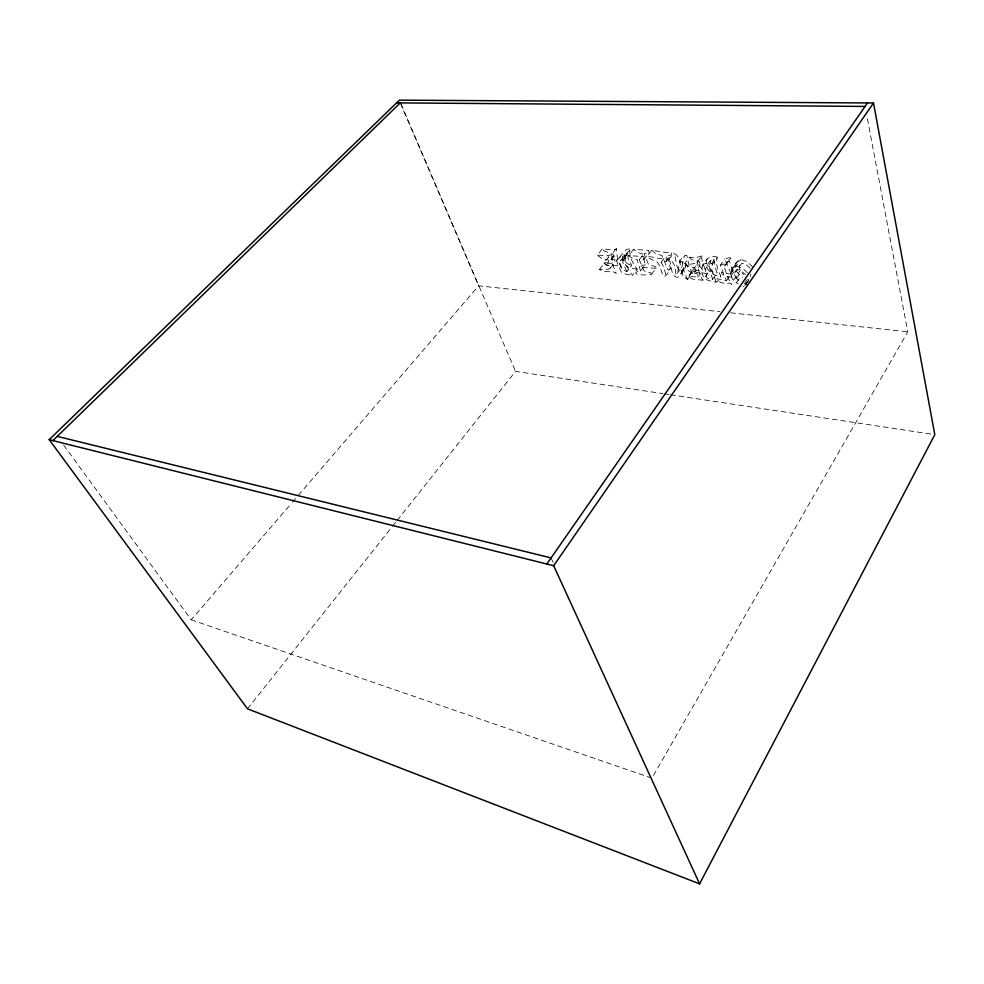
<?xml version="1.0" encoding="UTF-8"?>
<svg xmlns="http://www.w3.org/2000/svg" width="984" height="984" viewBox="0 0 984 984"><rect width="100%" height="100%" fill="white"/><g stroke="black" fill="none" stroke-linecap="round" stroke-linejoin="round"><path stroke-width="0.74" stroke-dasharray="4.92 3.69" d="M717.533 257.328C705.553 251.83 695.368 272.937 706.733 279.813C713.043 281.633 717.951 285.286 720.768 275.84C717.656 270.563 715.835 264.229 716.881 258.079L717.533 257.328L712.244 264.499L711.826 270.194L716.192 282.26M750.657 276.701L750.804 273.909M640.584 271.055L637.091 259.481L634.803 259.296L628.468 255.938L633.499 249.309L648.776 250.379L648.899 252.986L644.139 259.173L639.317 259.739L644.028 270.883L650.904 272.925C654.569 275.987 628.296 275.606 637.816 271.35L640.584 271.055L645.381 264.364L641.851 253.331L639.575 253.146L633.327 249.518M692.219 273.072L687.373 269.997C687.718 255.668 683.326 275.729 677.275 277.414C669.846 275.852 672.478 264.782 668.837 259.542C673.979 261.08 675.91 268.361 675.664 273.22L676.033 274.216L677.25 273.355C679.44 267.513 678.554 256.074 686.783 255.299L689.464 267.587L692.219 273.072L687.595 279.394M677.25 273.355L681.912 267.07L684.2 256.024M616.328 248.669L611.519 254.745L612.749 265.003L616.267 273.478L613.229 271.744L603.745 271.621L599.404 269.493L608.247 269.198L610.338 268.066L609.982 265.52L607.411 265.766L603.819 262.962L608.616 256.922C620.633 255.938 608.001 252.384 604.434 251.092C597.792 246.148 613.745 252.088 616.328 248.669L617.522 258.927L621.002 267.402L617.977 265.68L608.506 265.594L604.176 263.478L613.02 263.146L615.098 262.002L614.754 259.456L612.183 259.727L609.084 258.079L608.616 256.922M701.875 255.938L695.614 257.796L689.427 257.242L684.741 263.564L690.94 264.142L695.86 263.245L702.551 255.68L701.666 257.722L701.998 259.997L705.048 269.53L707.471 273.761L702.871 280.132L694.458 279.53L691.444 278.656L688.948 276.307L697.435 277.107L697.139 273.626L694.901 273.441L691.986 271.067L696.635 264.721L700.264 264.942L695.626 271.301L691.986 271.067M697.435 277.107C704.482 270.293 703.277 267.943 696.635 264.721M644.139 259.173L644.003 256.566L628.542 255.655M651.482 274.474L656.23 267.98L655.602 266.738L648.481 264.388L644.077 253.577L648.899 252.986M744.113 283.822L747.877 278.398L748.959 279.714L747.655 279.788M629.809 250.293C619.883 256.984 627.571 268.337 632.417 275.36L637.128 269.235C633.302 263.921 629.145 257.033 629.809 250.293L631.076 249.37A7.737 5.092 38.3 0 0 625.049 251.043L616.697 260.293L616.796 261.793L621.347 272.224L625.184 274.019L632.417 275.36M626.919 271.559L623.315 264.561L622.749 260.785L627.632 253.195L625.283 254.413L619.723 262.027L622.269 269.69L626.919 271.559L631.654 265.446L628.075 258.448L627.78 253.651M665.91 274.597L663.474 266.553L661.113 262.261L666.316 261.326L666.98 259.087C661.297 260.022 635 251.941 654.311 260.76C664.065 262.457 659.735 289.407 670.584 268.349L668.173 260.305L665.836 256.024L671.039 255.065L671.703 252.827L670.817 252.322L666.906 252.703L651.839 250.219L647.078 256.418M707.09 259.038C703.462 268.46 711.862 276.418 720.768 275.84M752.723 267.131L747.25 261.633L740.817 259.555C731.223 263.626 726.364 278.656 738.074 283.675M736.635 262.716C732.969 268.152 737.816 274.438 742.6 277.168M706.352 266.676L705.147 272.765L706.992 277.943L712.145 279.677L717.139 273.048C713.388 265.323 715.786 249.739 706.352 266.676L707.238 265.569L709.39 266.43M710.989 260.28L709.698 264.118L710.928 270.489L711.592 271.547L717.139 273.048M625.283 254.413L624.496 255.938L627.017 263.589L631.654 265.446M696.992 262.716L697.877 262.039L697.004 264.093L697.349 266.369L700.423 275.901L702.871 280.132M750.128 268.238L744.679 263.343L741.69 263.454L735.22 271.719L734.728 274.29L735.971 277.894L740.903 282.838M739.796 265.225L739.132 266.393L740.202 270.674L743.498 274.696M653.474 775.466L907.777 331.805L867.064 116.948M744.728 285.458L747.742 281.117M745.958 284.068L748.959 279.714M745.872 284.413L748.135 281.153M736.462 282.654L741.001 276.16M733.744 280.059L740.202 270.674M736.475 278.546L741.026 272.051M731.173 275.741L735.749 269.272M732.047 269.198L738.369 260.76M730.792 273.7L735.38 267.23M733.781 267.254L736.229 266.061L740.817 259.555M726.426 280.772L730.964 273.65L724.839 258.903L729.661 257.623L730.829 258.275L724.359 266.049L724.421 267.587L727.902 277.722L731.678 284.413L729.722 283.06L725.38 283.527L720.817 282.592L717.324 280.292L716.905 278.706L726.426 280.772L720.214 265.348L724.839 258.903M680.854 273.761L681.875 270.637L686.537 264.327M724.359 266.049L730.829 258.275M725.466 265.102L730.091 258.644M714.335 259.678L709.279 267.168L712.551 279.456M681.875 270.637L682.724 276.295L687.718 279.567L686.832 278.361L691.457 272.039M688.948 276.307L693.831 269.862L702.059 270.748M666.316 261.326L671.039 255.065M668.837 259.542L673.56 253.269C678.689 254.807 680.596 262.101 680.325 266.947L680.682 267.931L681.912 267.07M661.113 262.261L665.836 256.024M670.584 268.349L668.222 270.219L661.9 255.459L655.541 253.589L651.839 250.219M639.317 259.739L644.077 253.577M622.749 260.785L627.521 254.684M610.338 268.066L615.098 262.002M603.819 262.962L608.419 262.593L613.204 256.541M611.581 259.69L616.378 253.614M602.257 248.964L597.226 255.25L602.589 258.952L608.432 259.985L608.419 262.593M247.488 708.812L391.521 527.498M392.481 526.292L396.294 521.483M397.253 520.29L515.53 371.386L662.884 393.625M599.404 269.493L604.385 263.208M685.504 267.464L681.912 271.129C674.507 269.579 677.176 258.509 673.56 253.269M679.501 262.334L682.084 261.609L684.052 271.227L686.832 278.361M63.603 445.051L191.216 619.809L291.362 503.439M292.359 502.271L297.365 496.453M298.373 495.284L478.642 285.815L719.931 311.67M702.441 265.422C704.064 262.519 712.109 262.408 712.576 264.032M620.498 260.514L621.667 259.309L622.995 259.764M616.697 260.293L620.264 257.144A7.761 5.068 38.2 0 1 626.291 255.496L625.024 256.418M720.214 265.348L723.843 263.995L726.229 264.733M735.22 271.719L737.114 269.96L740.103 269.862L745.577 274.77M707.471 273.761L706.746 274.081C702.638 271.51 696.426 275.016 693.585 269.973M730.989 274.315L721.481 272.273L721.899 273.86L725.38 276.16L729.931 277.07L734.273 276.59L736.216 277.943L732.477 271.264L728.972 259.591M637.128 269.235L629.92 267.919L626.082 266.123L621.482 254.204M611.519 254.745L606.39 255.914L597.436 254.991M645.307 264.893L642.527 265.2L640.043 267.414L656.168 268.275M730.632 312.814L907.777 331.805M664.397 393.858L668.96 394.547M670.473 394.768L931.762 434.19M736.229 266.061L742.674 268.152L748.172 273.675M743.141 286.295L743.978 286.553M191.216 619.809L650.486 777.631M684.741 263.564L687.213 266.086L694.839 267.783L695.626 271.301M689.427 257.242L691.887 259.764L699.501 261.437L700.264 264.942M551.077 557.903L553.635 563.488M401.189 104.378L515.53 371.386M400.291 102.914L478.642 285.815M746.13 283.22L746.315 284.647"/><path stroke-width="1.48" d="M699.587 883.853L934.8 434.657L873.497 102.988L399.381 100.147L49.2 439.676L247.488 708.812L699.587 883.853L553.672 565.726L49.2 439.676M553.672 565.726L873.497 102.988M546.833 564.016L867.494 102.951M52.915 440.598L400.291 102.914M396.552 102.877L865.071 106.432M57.256 436.379L551.077 557.903"/></g></svg>
